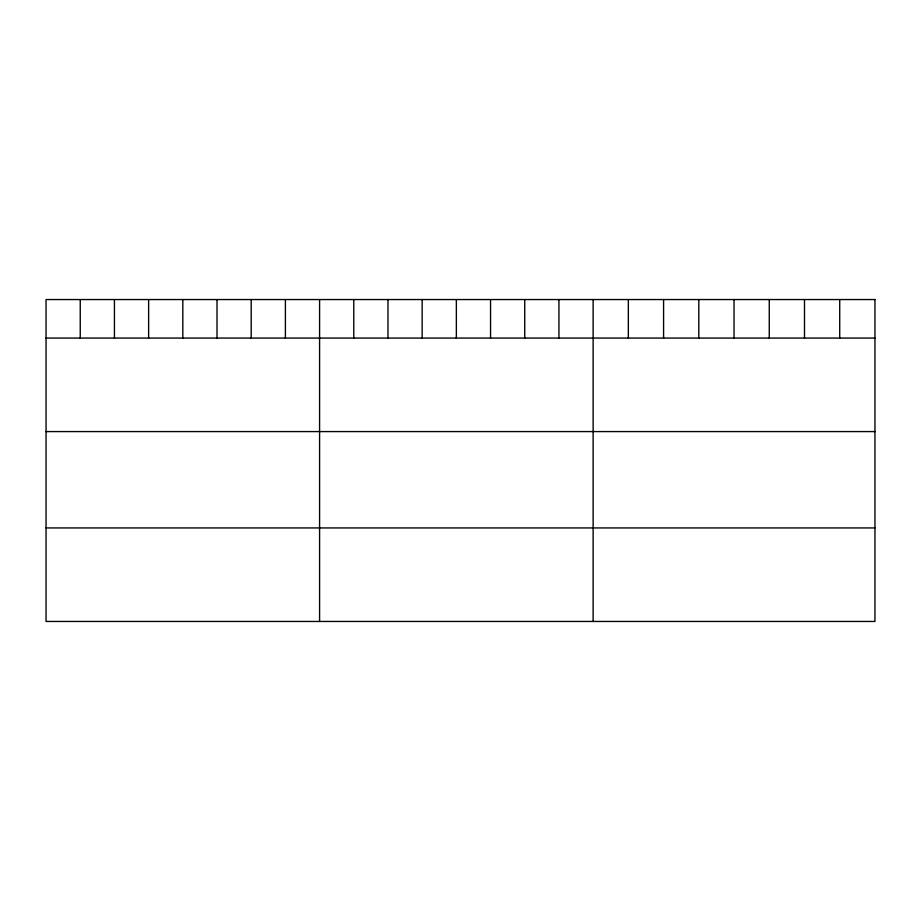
<?xml version="1.0" encoding="UTF-8"?>
<svg xmlns="http://www.w3.org/2000/svg" width="921" height="921" viewBox="0 0 921 921"><rect width="100%" height="100%" fill="white"/><g stroke="black" fill="none" stroke-linecap="round" stroke-linejoin="round"><path stroke-width="1.38" d="M46.05 338.065L874.95 338.065M46.05 431.581L874.95 431.581M46.05 527.94L874.95 527.94M839.722 299.544L839.722 338.065M804.494 299.544L804.494 338.065M769.265 299.544L769.265 338.065M734.037 299.544L734.037 338.065M698.809 299.544L698.809 338.065M663.581 299.544L663.581 338.065M628.352 299.544L628.352 338.065M593.124 299.544L593.124 621.456M558.932 299.544L558.932 338.065M524.74 299.544L524.74 338.065M490.548 299.544L490.548 338.065M456.356 299.544L456.356 338.065M422.163 299.544L422.163 338.065M387.971 299.544L387.971 338.065M353.779 299.544L353.779 338.065M319.587 299.544L319.587 621.456M285.395 299.544L285.395 338.065M251.203 299.544L251.203 338.065M217.011 299.544L217.011 338.065M182.819 299.544L182.819 338.065M148.626 299.544L148.626 338.065M114.434 299.544L114.434 338.065M80.242 299.544L80.242 338.065M874.95 299.544L46.05 299.544L46.05 621.456L874.95 621.456L874.95 299.544"/></g></svg>
